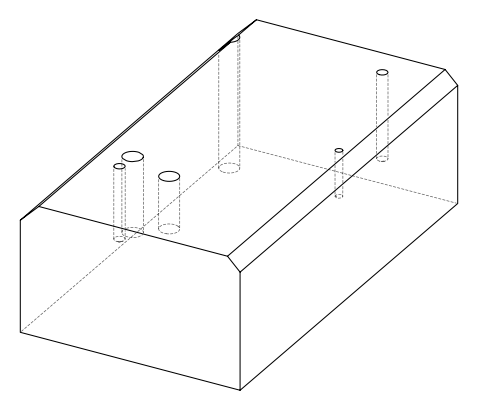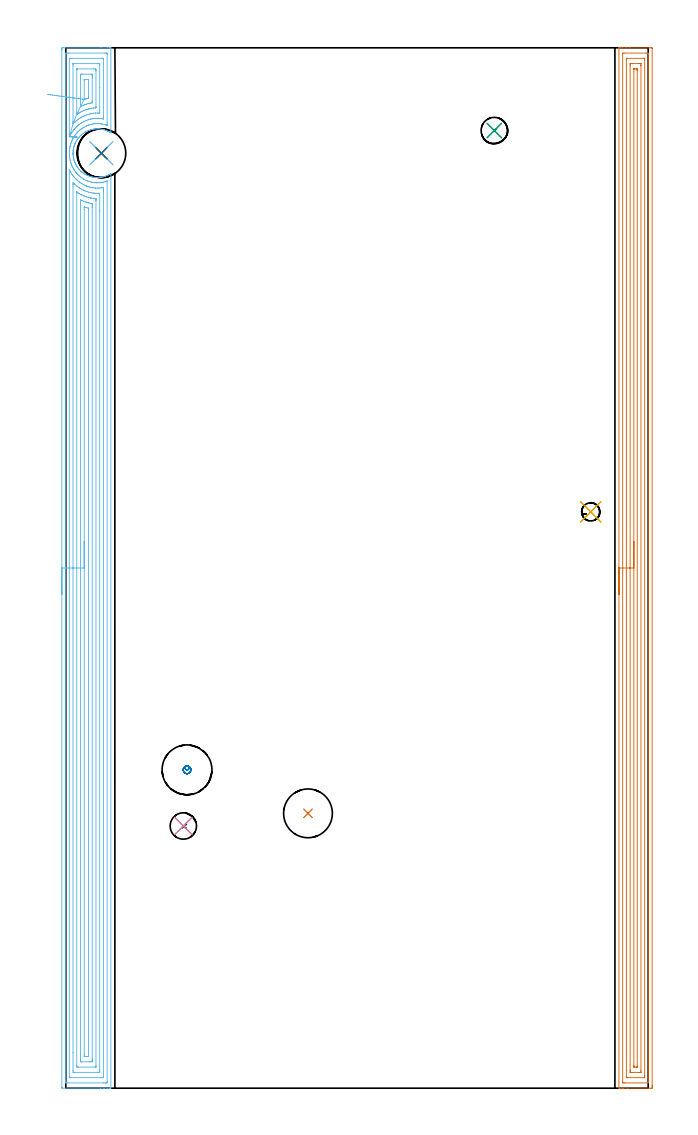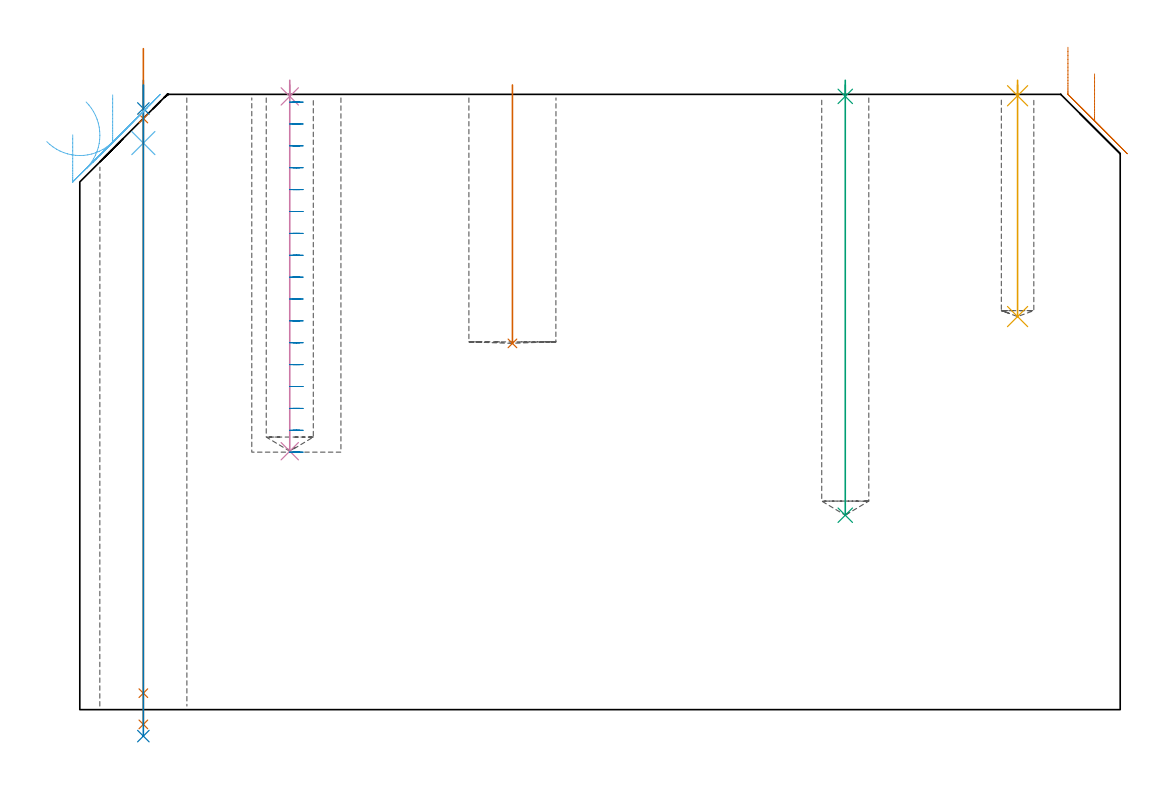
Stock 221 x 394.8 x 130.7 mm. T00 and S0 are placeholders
(PLAN: 14 operations, 8 tool changes, 41.5 min)
(1 INDEXABLE_INSERT_DRILL_BLIND_HOLE_FROM_SOLID | STEP1POCKET | NXT0302_008 | 0.22 min | 14141 mm3)
(2 SPOT_DRILL | STEP1HOLE | NXT0321_9005460120000 | 0.05 min | 182 mm3)
(3 SPOT_DRILL_1 | STEP1POCKET_1 | NXT0321_9005460120000 | 0.03 min | 1 mm3)
(4 SPOT_DRILL_2 | STEP1POCKET_3 | NXT0321_9005460120000 | 0.03 min | 1 mm3)
(5 SPOT_DRILL_3 | STEP1POCKET_4 | NXT0321_9005460120000 | 0.03 min | 0 mm3)
(6 DRILL_BLIND_HOLE_INTO_CENTER | STEP1HOLE | NXT0301_040 | 0.05 min | 272 mm3)
(7 GUN_DRILL_THROUGH_HOLE | STEP1HOLE | UGT0307_003 | 0.66 min | 4629 mm3)
(8 SPADE_DRILL_TO_ENLARGE_THROUGH_HOLE | STEP1HOLE | UGT0306_009 | 0.55 min | 29998 mm3)
(9 DRILL_BLIND_HOLE_INTO_CENTER_1 | STEP1POCKET_1 | UGT0301_495 | 0.37 min | 6829 mm3)
(10 DRILL_BLIND_HOLE_INTO_CENTER_2 | STEP1POCKET_3 | UGT0301_495 | 0.31 min | 5772 mm3)
(11 DRILL_BLIND_HOLE_INTO_CENTER_3 | STEP1POCKET_4 | NXT0301_040 | 0.2 min | 1715 mm3)
(12 AREA_MILL | FG_CHAMFER_SURFACE | UGT0205_001 | 22.08 min | 66848 mm3)
(13 AREA_MILL_1 | FG_CHAMFER_SURFACE_1 | UGT0205_001 | 16.02 min | 31346 mm3)
(14 MILL_BLIND_HOLE_FROM_SOLID_MATERIAL | STEP1POCKET_2 | NXT0201_012 | Spiral | 0.95 min | 21309 mm3)
(TOOL NXT0302_008 | Index. Insert Drill 18.5mm [880-D1850L25-05] | D18.5 PA176 FL93 Z2)
(TOOL NXT0321_9005460120000 | NC Spot Drill, 142deg, 12mm, Carbide, Uncoated | D12 PA142 FL30 Z2)
(TOOL NXT0301_040 | Carbide Drill 6.9mm [860.1-0690-035A1-MM 2214] | D6.9 PA140 FL53 Z2)
(TOOL UGT0307_003 | Gun Drill 7 mm | D7 PA130 FL24 Z1)
(TOOL UGT0306_009 | Spade Drill 18.5mm | D18.5 PA132 FL10 Z2)
(TOOL UGT0301_495 | Carbide Drill 10.0 mm | D10 PA118 FL90.5 Z2)
(TOOL UGT0205_001 | Chamfer Mill 20 x 3 x 45 deg. | D20 FL50 Z2)
(TOOL NXT0201_012 | ENDMILL 16mm [2P460-1600-NA 1630] | D16 FL38 Z6)
(OP 1 INDEXABLE_INSERT_DRILL_BLIND_HOLE_FROM_SOLID)
G17 G21 G94 G90
T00 M6
G54
G17 G0 G90 X91.9 Y104.3 S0 M3
G43 Z140.7 H1
G94 G81 G98 Z77.8 F250. R132.7
G80
M5
M2
(OP 2 SPOT_DRILL)
G17 G21 G94 G90
T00 M6
G54
G17 G0 G90 X13.5 Y354.8 S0 M3
G43 Z140.7 H0
G94 G81 G98 Z127.7 F250. R133.7
G80
M5
M2
(OP 3 SPOT_DRILL_1)
G17 G21 G94 G90
T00 M6
G54
G17 G0 G90 X162.6 Y363.4 S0 M3
G43 Z140.7 H0
G94 G81 G98 Z130.27 F250. R133.7
G80
M5
M2
(OP 4 SPOT_DRILL_2)
G17 G21 G94 G90
T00 M6
G54
G17 G0 G90 X44.6 Y99.5 S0 M3
G43 Z140.7 H0
G94 G81 G98 Z130.265 F250. R133.7
G80
M5
M2
(OP 5 SPOT_DRILL_3)
G17 G21 G94 G90
T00 M6
G54
G17 G0 G90 X199.2 Y218.7 S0 M3
G43 Z140.7 H0
G94 G81 G98 Z130.403 F250. R133.7
G80
M5
M2
(OP 6 DRILL_BLIND_HOLE_INTO_CENTER)
G17 G21 G94 G90
T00 M6
G54
G17 G0 G90 X13.5 Y354.8 S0 M3
G43 Z140.7 H1
G94 G81 G98 Z120.35 F250. R132.7
G80
M5
M2
(OP 7 GUN_DRILL_THROUGH_HOLE)
G17 G21 G94 G90
T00 M6
G54
G17 G0 G90 X13.5 Y354.8 M8
G43 Z140.7 H0
Z140.413
S716 M3
G94 G1 Z125.568 F125. M26
G4 X.084
Z3.5 F250.
G4 X.084
Z-3.132 F125.
G4 X.084
M5
M9
G0 Z140.413
Z140.7
M2
(OP 8 SPADE_DRILL_TO_ENLARGE_THROUGH_HOLE)
G17 G21 G94 G90
T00 M6
G54
G17 G0 G90 X13.5 Y354.8 S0 M3
G43 Z140.7 H0
G94 G73 G98 Z-5.618 F250. Q17.04 R132.7
G80
M5
M2
(OP 9 DRILL_BLIND_HOLE_INTO_CENTER_1)
G17 G21 G94 G90
T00 M6
G54
G17 G0 G90 X162.6 Y363.4 S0 M3
G43 Z140.7 H0
G94 G81 G98 Z41.3 F250. R132.7
G80
M5
M2
(OP 10 DRILL_BLIND_HOLE_INTO_CENTER_2)
G17 G21 G94 G90
T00 M6
G54
G17 G0 G90 X44.6 Y99.5 S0 M3
G43 Z140.7 H0
G94 G81 G98 Z54.9 F250. R132.7
G80
M5
M2
(OP 11 DRILL_BLIND_HOLE_INTO_CENTER_3)
G17 G21 G94 G90
T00 M6
G54
G17 G0 G90 X199.2 Y218.7 S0 M3
G43 Z140.7 H1
G94 G81 G98 Z83.5 F250. R132.7
G80
M5
M2
(OP 12 AREA_MILL)
G17 G21 G94 G90
T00 M6
G54
G17 G0 G90 X-1.5 Y187.4 S1061 M3
G43 Z140.7 H0
Z122.1
G94 G1 Y187.438 Z121.228 F250.
Y187.552 Z120.364
Y187.741 Z119.512
Y188.003 Z118.68
Y188.337 Z117.874
Y188.74 Z117.1
Y189.209 Z116.364
Y189.74 Z115.672
Y190.329 Z115.029
Y190.972 Z114.44
Y191.664 Z113.909
Y192.4 Z113.44
Y193.174 Z113.037
Y193.98 Z112.703
Y194.812 Z112.441
Y195.664 Z112.252
Y196.528 Z112.138
Y197.4 Z112.1
Y393.75
X-1.499 Y394.167 Z112.101
X-1.495 Y394.64 Z112.103
X-1.492 Y394.791 Z112.106
X-1.029 Y394.8 Z112.569
X13.356 Z126.951
X15.746 Z129.341
X16.478 Z130.078
X16.709 Z130.309
X17.088 Y394.793 Z130.679
X17.097 Y394.791 Z130.688
X17.1 Y394.614 Z130.7
Y362.863
X17.094 Y362.53 Z130.692
X17.078 Y362.532 Z130.675
X16.87 Y362.66 Z130.469
X16.769 Y362.722 Z130.369
X16.623 Y362.809 Z130.222
X16.574 Y362.835 Z130.173
X16.33 Y362.967 Z129.93
X15.893 Y363.182 Z129.493
X15.451 Y363.374 Z129.051
X15.023 Y363.535 Z128.623
X14.591 Y363.678 Z128.191
X14.134 Y363.794 Z127.734
X13.694 Y363.888 Z127.294
X13.255 Y363.959 Z126.855
X12.815 Y364.008 Z126.415
X12.376 Y364.036 Z125.976
X11.936 Y364.043 Z125.536
X11.496 Y364.03 Z125.096
X11.057 Y363.995 Z124.657
X10.617 Y363.939 Z124.217
X10.179 Y363.862 Z123.779
X9.793 Y363.777 Z123.393
X9.409 Y363.678 Z123.009
X9.3 Y363.644 Z122.9
X8.859 Y363.492 Z122.459
X8.421 Y363.321 Z122.021
X7.979 Y363.122 Z121.579
X7.8 Y363.031 Z121.399
X7.543 Y362.9 Z121.142
X7.477 Y362.863 Z121.077
X7.401 Y362.821 Z120.999
X7.359 Y362.796 Z120.954
X7.338 Y362.785 Z120.934
X7.178 Y362.68 Z120.776
X6.664 Y362.343 Z120.263
X6.065 Y361.89 Z119.663
X5.786 Y361.646 Z119.384
X5.455 Y361.328 Z119.054
X5.137 Y360.996 Z118.735
X4.987 Y360.825 Z118.587
X4.907 Y360.732 Z118.506
X4.824 Y360.627 Z118.423
X4.662 Y360.422 Z118.26
X4.429 Y360.102 Z118.026
X4.269 Y359.852 Z117.864
X4.029 Y359.482 Z117.626
X3.918 Y359.286 Z117.516
X3.874 Y359.208 Z117.473
X3.652 Y358.764 Z117.252
X3.487 Y358.391 Z117.084
X3.452 Y358.315 Z117.05
X3.409 Y358.203 Z117.008
X3.312 Y357.944 Z116.908
X3.294 Y357.899 Z116.891
X3.19 Y357.6 Z116.79
X3.149 Y357.48 Z116.749
X3.132 Y357.421 Z116.732
X3.017 Y356.975 Z116.615
X2.919 Y356.527 Z116.518
X2.845 Y356.08 Z116.444
X2.813 Y355.805 Z116.413
X2.807 Y355.749 Z116.406
X2.803 Y355.708 Z116.4
X2.795 Y355.646 Z116.394
X2.794 Y355.633 Z116.393
X2.765 Y355.186 Z116.363
X2.761 Y355.017 Z116.355
X2.753 Y354.739 Z116.351
X2.755 Y354.657 Z116.352
Y354.627 Z116.354
X2.76 Y354.515
X2.764 Y354.459 Z116.355
X2.77 Y354.291 Z116.365
X2.806 Y353.845 Z116.406
X2.865 Y353.397 Z116.464
X2.932 Y353.025 Z116.529
X2.945 Y352.951 Z116.543
X3.04 Y352.534 Z116.638
X3.069 Y352.423 Z116.669
X3.149 Y352.12 Z116.749
X3.17 Y352.057 Z116.769
X3.328 Y351.608 Z116.926
X3.383 Y351.464 Z116.983
X3.475 Y351.236 Z117.071
X3.504 Y351.163 Z117.1
X3.663 Y350.815 Z117.263
X3.71 Y350.713 Z117.31
X3.903 Y350.342 Z117.5
X3.94 Y350.269 Z117.537
X4.029 Y350.115 Z117.626
X4.17 Y349.895 Z117.765
X4.266 Y349.741 Z117.863
X4.515 Y349.375 Z118.111
X4.707 Y349.118 Z118.306
X4.756 Y349.057 Z118.355
X4.857 Y348.932 Z118.453
X4.907 Y348.869 Z118.505
X4.923 Y348.851 Z118.521
X5.251 Y348.481 Z118.85
X5.514 Y348.212 Z119.113
X5.701 Y348.035 Z119.3
X5.74 Y347.999 Z119.337
X5.785 Y347.955 Z119.385
X5.963 Y347.803 Z119.562
X6.034 Y347.743 Z119.63
X6.132 Y347.659 Z119.729
X6.216 Y347.587 Z119.813
X6.329 Y347.499 Z119.925
X6.437 Y347.414 Z120.035
X6.665 Y347.25 Z120.263
X7.099 Y346.965 Z120.698
X7.3 Y346.844 Z120.898
X7.361 Y346.807 Z120.958
X7.393 Y346.787 Z120.992
X7.431 Y346.764 Z121.03
X7.549 Y346.693 Z121.148
X7.8 Y346.568 Z121.399
X7.982 Y346.477 Z121.582
X8.271 Y346.347 Z121.871
X8.421 Y346.279 Z122.021
X8.859 Y346.108 Z122.459
X9.3 Y345.962 Z122.9
X9.871 Y345.799 Z123.471
X10.179 Y345.736 Z123.779
X10.617 Y345.661 Z124.217
X11.057 Y345.605 Z124.657
X11.496 Y345.57 Z125.096
X11.936 Y345.557 Z125.536
X12.376 Y345.564 Z125.976
X12.815 Y345.592 Z126.415
X13.255 Y345.641 Z126.855
X13.694 Y345.712 Z127.294
X14.13 Y345.799 Z127.73
X14.572 Y345.922 Z128.172
X15.014 Y346.062 Z128.614
X15.451 Y346.226 Z129.051
X15.893 Y346.418 Z129.493
X16.33 Y346.63 Z129.93
X16.451 Y346.693 Z130.051
X16.573 Y346.764 Z130.173
X16.769 Y346.88 Z130.368
X16.886 Y346.951 Z130.484
X17.07 Y347.064 Z130.667
X17.08 Y347.067 Z130.676
X17.095 Y347.071 Z130.691
X17.1 Y346.764 Z130.7
Y0.185
X17.097 Y0.009 Z130.688
X17.088 Y0.007 Z130.679
X16.709 Y0. Z130.309
X16.478 Z130.078
X15.746 Z129.341
X14.497 Z128.094
X13.097 Z126.693
X-1.288 Y0.001 Z112.31
X-1.492 Y0.01 Z112.106
X-1.499 Y0.215 Z112.099
Y0.242
X-1.5 Y197.4 Z112.1
X-0.086 Z113.514
X-0.085 Y392.317 Z113.515
Y392.379
X-0.079 Y392.785 Z113.521
X0.325 Y392.796 Z113.925
X0.737 Y392.799 Z114.337
X1.204 Y392.8 Z114.804
X14.863 Y392.799 Z128.463
X15.333 Y392.797 Z128.933
X15.573 Y392.79 Z129.173
X15.679 Y392.765 Z129.279
X15.685 Y392.44 Z129.285
Y392.379
X15.686 Y366.502 Z129.286
X15.685 Y365.608 Z129.285
X15.684 Y365.547 Z129.284
X15.679 Y365.377 Z129.279
X15.511 Y365.425 Z129.111
X15.457 Y365.442 Z129.057
X15.15 Y365.547 Z128.75
X14.863 Y365.634 Z128.463
X14.742 Y365.669 Z128.342
X13.98 Y365.839 Z127.58
X13.627 Y365.904 Z127.227
X13.097 Y365.973 Z126.697
X12.638 Y366.012 Z126.238
X12.214 Y366.029 Z125.814
X11.739 Y366.028 Z125.339
X11.332 Y366.01 Z124.932
X10.909 Y365.974 Z124.509
X10.449 Y365.915 Z124.049
X10.139 Y365.861 Z123.739
X9.566 Y365.741 Z123.166
X9.41 Y365.704 Z123.01
X8.852 Y365.547 Z122.452
X8.683 Y365.484 Z122.283
X8.087 Y365.255 Z121.687
X7.8 Y365.13 Z121.4
X7.476 Y364.981 Z121.076
X6.917 Y364.696 Z120.517
X6.834 Y364.652 Z120.434
X6.348 Y364.334 Z119.948
X6.034 Y364.123 Z119.634
X5.824 Y363.971 Z119.424
X5.539 Y363.758 Z119.139
X5.324 Y363.583 Z118.924
X5.151 Y363.432 Z118.751
X4.858 Y363.161 Z118.458
X4.549 Y362.863 Z118.149
X4.411 Y362.719 Z118.011
X4.269 Y362.564 Z117.869
X3.994 Y362.247 Z117.594
X3.771 Y361.969 Z117.371
X3.605 Y361.747 Z117.205
X3.386 Y361.441 Z116.986
X3.24 Y361.222 Z116.84
X3.146 Y361.075 Z116.746
X2.766 Y360.447 Z116.366
X2.628 Y360.18 Z116.228
X2.603 Y360.13 Z116.203
X2.586 Y360.096 Z116.186
X2.503 Y359.922 Z116.103
X2.308 Y359.483 Z115.908
X2.223 Y359.286 Z115.823
X2.055 Y358.846 Z115.655
X1.898 Y358.391 Z115.498
X1.789 Y358.023 Z115.389
X1.659 Y357.537 Z115.259
X1.654 Y357.514 Z115.254
X1.65 Y357.497 Z115.25
X1.62 Y357.356 Z115.22
X1.504 Y356.72 Z115.104
X1.486 Y356.603 Z115.086
X1.402 Y355.929 Z115.002
X1.385 Y355.708 Z114.985
X1.352 Y355.086 Z114.952
X1.346 Y354.814 Z114.946
X1.363 Y354.18 Z114.963
X1.382 Y353.919 Z114.982
X1.46 Y353.187 Z115.06
X1.482 Y353.025 Z115.082
X1.62 Y352.244 Z115.22
X1.653 Y352.097 Z115.253
X1.887 Y351.236 Z115.487
X2.029 Y350.822 Z115.629
X2.214 Y350.342 Z115.814
X2.298 Y350.133 Z115.898
X2.503 Y349.679 Z116.103
X2.616 Y349.447 Z116.216
X2.736 Y349.211 Z116.336
X2.998 Y348.759 Z116.598
X3.127 Y348.553 Z116.727
X3.386 Y348.162 Z116.986
X3.75 Y347.659 Z117.35
X3.981 Y347.37 Z117.581
X4.269 Y347.042 Z117.869
X4.527 Y346.764 Z118.127
X4.841 Y346.454 Z118.441
X5.151 Y346.171 Z118.751
X5.502 Y345.87 Z119.102
X6.034 Y345.47 Z119.634
X6.795 Y344.975 Z120.395
X6.917 Y344.903 Z120.517
X7.084 Y344.806 Z120.684
X7.8 Y344.47 Z121.4
X8.125 Y344.33 Z121.725
X8.636 Y344.129 Z122.236
X8.683 Y344.113 Z122.283
X8.779 Y344.081 Z122.379
X9.566 Y343.856 Z123.166
X9.855 Y343.788 Z123.455
X10.449 Y343.685 Z124.049
X10.898 Y343.626 Z124.498
X11.332 Y343.59 Z124.932
X11.837 Y343.569 Z125.437
X12.214 Y343.571 Z125.814
X12.697 Y343.592 Z126.297
X13.097 Y343.627 Z126.697
X13.496 Y343.677 Z127.096
X13.98 Y343.759 Z127.58
X14.246 Y343.812 Z127.846
X14.863 Y343.97 Z128.463
X14.949 Y343.994 Z128.549
X15.229 Y344.081 Z128.829
X15.416 Y344.147 Z129.016
X15.612 Y344.216 Z129.212
X15.656 Y344.228 Z129.256
X15.663 Z129.263
X15.679 Y344.22 Z129.279
X15.683 Y344.145 Z129.283
X15.685 Y344.081 Z129.285
Y344.016
Y2.483
Y2.421
X15.679 Y2.015 Z129.279
X15.275 Y2.004 Z128.875
X14.863 Y2.001 Z128.463
X14.396 Y2. Z127.996
X0.737 Y2.001 Z114.337
X0.267 Y2.003 Z113.867
X0.027 Y2.01 Z113.627
X-0.079 Y2.035 Z113.521
X-0.085 Y2.36 Z113.515
Y2.421
X-0.086 Y197.4 Z113.514
X1.328 Z114.928
X1.329 Y348.553 Z114.929
X1.62 Y347.995 Z115.22
X1.809 Y347.659 Z115.409
X2.091 Y347.182 Z115.691
X2.372 Y346.764 Z115.972
X2.503 Y346.579 Z116.103
X2.802 Y346.175 Z116.402
X3.045 Y345.87 Z116.645
X3.386 Y345.48 Z116.986
X3.868 Y344.975 Z117.468
X4.269 Y344.596 Z117.869
X4.869 Y344.081 Z118.469
X5.151 Y343.866 Z118.751
X5.33 Y343.735 Z118.93
X5.825 Y343.398 Z119.425
X6.034 Y343.265 Z119.634
X6.16 Y343.187 Z119.76
X6.642 Y342.915 Z120.242
X6.917 Y342.782 Z120.517
X7.665 Y342.429 Z121.265
X7.8 Y342.376 Z121.4
X8.017 Y342.292 Z121.617
X8.683 Y342.075 Z122.283
X8.994 Y341.977 Z122.594
X9.566 Y341.831 Z123.166
X10.128 Y341.723 Z123.728
X10.449 Y341.677 Z124.049
X11.133 Y341.599 Z124.733
X11.332 Y341.589 Z124.932
X12.049 Y341.566 Z125.649
X12.214 Y341.57 Z125.814
X12.895 Y341.603 Z126.495
X13.097 Y341.623 Z126.697
X13.689 Y341.693 Z127.289
X13.98 Y341.735 Z127.58
X14.098 Y341.751 Z127.698
X14.203 Y341.764 Z127.803
X14.265 Y341.767 Z127.865
X14.266 Y341.693 Z127.866
X14.27 Y341.398 Z127.87
X14.271 Y341.103 Z127.871
X14.272 Y340.503 Z127.872
X14.271 Y4.21 Z127.871
X14.27 Y4.063 Z127.87
X14.267 Y4.027 Z127.867
X14.265 Y4.015 Z127.865
X14.255 Y4.01 Z127.855
X14.185 Y4.003 Z127.785
X13.98 Y4.001 Z127.58
X13.305 Y4. Z126.905
X1.827 Z115.427
X1.62 Y4.002 Z115.22
X1.413 Y4.006 Z115.013
X1.354 Y4.01 Z114.954
X1.335 Y4.016 Z114.935
X1.333 Y4.034 Z114.933
X1.33 Y4.112 Z114.93
X1.329 Y4.21 Z114.929
X1.328 Y4.506 Z114.928
Y197.4
X2.743 Z116.343
Y342.292
X2.744 Y342.943 Z116.344
X2.745 Y343.187 Z116.345
X2.75 Y343.606 Z116.35
X3.205 Y343.187 Z116.805
X3.386 Y343.026 Z116.986
X4.225 Y342.292 Z117.825
X4.269 Y342.258 Z117.869
X4.403 Y342.156 Z118.003
X5.151 Y341.646 Z118.751
X5.531 Y341.398 Z119.131
X6.034 Y341.105 Z119.634
X6.615 Y340.809 Z120.215
X6.917 Y340.67 Z120.517
X7.286 Y340.503 Z120.886
X7.8 Y340.316 Z121.4
X8.086 Y340.214 Z121.686
X8.683 Y340.031 Z122.283
X9.319 Y339.859 Z122.919
X9.566 Y339.812 Z123.166
X10.389 Y339.67 Z123.989
X10.449 Y339.662 Z124.049
X10.936 Y339.609 Z124.536
X11.332 Y339.581 Z124.932
X11.361 Y339.579 Z124.961
X12.214 Y339.564 Z125.814
X12.26 Y339.563 Z125.86
X12.648 Y339.573 Z126.248
X12.85 Y339.578 Z126.45
X12.852 Y339.453 Z126.452
X12.856 Y338.959 Z126.456
X12.857 Y332.917 Z126.457
Y6.893
X12.853 Y6.246 Z126.453
X12.85 Y6.028 Z126.45
X12.844 Y6.009 Z126.444
X12.82 Y6.006 Z126.42
X12.766 Y6.003 Z126.366
X12.655 Y6.001 Z126.255
X3.386 Y6. Z116.986
X2.945 Y6.01 Z116.545
X2.75 Y6.027 Z116.35
X2.748 Y6.139 Z116.348
X2.744 Y6.65 Z116.344
X2.743 Y13.478 Z116.343
Y197.4
X4.157 Z117.757
Y339.722
X4.159 Y339.835 Z117.759
X4.164 Y340.06 Z117.764
X4.169 Y340.081 Z117.769
X4.18 Y340.076 Z117.78
X4.212 Y340.057 Z117.812
X4.269 Y340.021 Z117.869
X4.893 Y339.609 Z118.493
X5.151 Y339.453 Z118.751
X5.522 Y339.234 Z119.122
X6.034 Y338.985 Z119.634
X6.597 Y338.715 Z120.197
X6.917 Y338.58 Z120.517
X7.14 Y338.489 Z120.74
X7.8 Y338.262 Z121.4
X8.455 Y338.051 Z122.055
X8.683 Y337.993 Z122.283
X9.389 Y337.82 Z122.989
X9.566 Y337.791 Z123.166
X9.601 Y337.785 Z123.201
X10.449 Y337.664 Z124.049
X10.626 Y337.641 Z124.226
X11.332 Y337.58 Z124.932
X11.422 Y337.57 Z125.022
X11.431 Y337.568 Z125.031
X11.436 Y337.535 Z125.036
X11.44 Y337.416 Z125.04
X11.442 Y337.265 Z125.042
X11.443 Y337.039 Z125.043
Y336.926
X11.442 Y8.456 Z125.042
X11.44 Y8.23 Z125.04
X11.436 Y8.08 Z125.036
X11.43 Y8.009 Z125.03
X11.415 Y8.007 Z125.015
X11.332 Y8.004 Z124.932
X11.122 Y8.001 Z124.722
X4.941 Z118.541
X4.269 Y8.008 Z117.869
X4.179 Y8.01 Z117.779
X4.164 Y8.343 Z117.764
X4.159 Y8.569 Z117.759
X4.157 Y8.682 Z117.757
Y197.4
X5.571 Z119.171
X5.572 Y336.5 Z119.172
X5.575 Y336.926 Z119.175
X5.578 Y337.054 Z119.178
X5.58 Y337.072 Z119.18
X5.621 Y337.057 Z119.221
X5.665 Y337.039 Z119.265
X6.136 Y336.823 Z119.736
X6.635 Y336.617 Z120.235
X6.917 Y336.513 Z120.517
X7.55 Y336.285 Z121.15
X7.8 Y336.208 Z121.4
X8.384 Y336.032 Z121.984
X8.683 Y335.959 Z122.283
X8.776 Y335.937 Z122.376
X9.223 Y335.844 Z122.823
X9.566 Y335.783 Z123.166
X9.862 Y335.731 Z123.462
X10.017 Y335.7 Z123.617
X10.022 Y335.569 Z123.622
X10.026 Y335.137 Z123.626
X10.028 Y334.668 Z123.628
X10.029 Y334.243 Z123.629
Y11.365
X10.028 Y10.897 Z123.628
X10.026 Y10.471 Z123.626
X10.022 Y10.009 Z123.622
X9.566 Y10.004 Z123.166
X9.147 Y10.001 Z122.747
X6.034 Z119.634
X5.612 Y10.004 Z119.212
X5.578 Y10.01 Z119.178
X5.576 Y10.041 Z119.176
X5.573 Y10.471 Z119.173
X5.571 Y10.94 Z119.171
Y11.365
Y197.4
X6.985 Z120.585
Y333.348
X6.987 Y334.172 Z120.587
X6.989 Y334.243 Z120.589
X6.998 Y334.405 Z120.598
X7.169 Y334.354 Z120.769
X7.218 Y334.339 Z120.818
X7.522 Y334.243 Z121.122
X7.8 Y334.161 Z121.4
X7.914 Y334.127 Z121.514
X8.454 Y333.985 Z122.054
X8.576 Y333.951 Z122.176
X8.6 Y333.941 Z122.2
X8.608 Y333.928 Z122.208
X8.611 Y333.885 Z122.211
X8.613 Y333.792 Z122.213
X8.615 Y333.417 Z122.215
X8.614 Y12.26 Z122.214
X8.61 Y12.054 Z122.21
X8.608 Y12.012 Z122.208
X8.484 Y12.006 Z122.084
X8.313 Y12.002 Z121.913
X8.056 Y12. Z121.656
X7.8 Z121.4
X7.173 Z120.773
X7.058 Y12.002 Z120.658
X7.025 Y12.005 Z120.625
X6.995 Y12.009 Z120.595
X6.992 Y12.062 Z120.592
X6.986 Y12.19 Z120.586
Y12.26
X6.985 Y13.085 Z120.585
Y197.4
Y198.272 Z120.623
Y199.137 Z120.737
Y199.988 Z120.926
Y200.82 Z121.188
Y201.626 Z121.522
Y202.4 Z121.925
Y203.136 Z122.394
Y203.828 Z122.925
Y204.471 Z123.514
Y205.06 Z124.157
Y205.592 Z124.85
Y206.06 Z125.585
Y206.463 Z126.359
Y206.797 Z127.165
Y207.059 Z127.997
Y207.248 Z128.849
Y207.362 Z129.714
Y207.4 Z130.585
G0 Z140.7
X1.342 Y361.07
Z129.079
G1 X1.931 Y361.046 Z128.435
X2.461 Y361.025 Z127.743
X2.929 Y361.006 Z127.007
X3.332 Y360.99 Z126.233
X3.665 Y360.977 Z125.427
X3.927 Y360.966 Z124.595
X4.115 Y360.959 Z123.743
X4.228 Y360.954 Z122.878
X4.266 Y360.952 Z122.007
X4.228 Y360.954 Z121.135
X4.114 Y360.959 Z120.27
X3.925 Y360.966 Z119.419
X3.662 Y360.977 Z118.587
X3.328 Y360.99 Z117.781
X2.925 Y361.006 Z117.007
X2.457 Y361.025 Z116.272
X1.926 Y361.046 Z115.58
X1.337 Y361.07 Z114.937
X1.334 Z114.934
X1.331 Y361.075 Z114.931
X1.33 Y361.086 Z114.93
X1.329 Y361.37 Z114.929
X1.328 Y361.969 Z114.928
X1.329 Y390.59 Z114.929
X1.33 Y390.737 Z114.93
X1.333 Y390.773 Z114.933
X1.335 Y390.785 Z114.935
X1.345 Y390.79 Z114.945
X1.415 Y390.797 Z115.015
X1.62 Y390.799 Z115.22
X2.295 Y390.8 Z115.895
X13.773 Z127.373
X13.98 Y390.798 Z127.58
X14.187 Y390.794 Z127.787
X14.246 Y390.79 Z127.846
X14.265 Y390.784 Z127.865
X14.267 Y390.766 Z127.867
X14.27 Y390.688 Z127.87
X14.271 Y390.59 Z127.871
Y390.295
Y368.829
X14.27 Y368.23 Z127.87
X14.268 Y367.938 Z127.868
X14.265 Y367.839 Z127.865
X14.26 Y367.821 Z127.86
X14.235 Y367.823 Z127.835
X14.177 Y367.83 Z127.777
X13.98 Y367.859 Z127.58
X13.375 Y367.949 Z126.975
X13.097 Y367.976 Z126.697
X12.416 Y368.026 Z126.016
X12.214 Y368.029 Z125.814
X11.535 Y368.023 Z125.135
X11.332 Y368.011 Z124.932
X10.717 Y367.958 Z124.317
X10.449 Y367.923 Z124.049
X9.948 Y367.842 Z123.548
X9.566 Y367.763 Z123.166
X9.22 Y367.685 Z122.82
X8.683 Y367.534 Z122.283
X8.532 Y367.488 Z122.132
X8.09 Y367.335 Z121.69
X7.879 Y367.255 Z121.479
X7.8 Y367.222 Z121.4
X7.262 Y366.986 Z120.862
X6.917 Y366.821 Z120.517
X6.668 Y366.693 Z120.268
X6.2 Y366.441 Z119.8
X6.097 Y366.377 Z119.697
X6.034 Y366.336 Z119.634
X5.566 Y366.021 Z119.166
X5.151 Y365.73 Z118.751
X5.046 Y365.654 Z118.646
X4.905 Y365.547 Z118.505
X4.552 Y365.26 Z118.152
X4.269 Y365.008 Z117.869
X4.084 Y364.839 Z117.684
X3.89 Y364.652 Z117.49
X3.639 Y364.395 Z117.239
X3.386 Y364.127 Z116.986
X3.213 Y363.933 Z116.813
X3.064 Y363.758 Z116.664
X2.816 Y363.441 Z116.416
X2.503 Y363.028 Z116.103
X2.434 Y362.933 Z116.034
X2.386 Y362.863 Z115.986
X2.086 Y362.391 Z115.686
X1.825 Y361.969 Z115.425
X1.748 Y361.839 Z115.348
X1.62 Y361.612 Z115.22
X1.437 Y361.26 Z115.037
X1.341 Y361.075 Z114.941
X1.337 Y361.07 Z114.937
X2.751 Y365.975 Z116.351
X2.749 Y366.021 Z116.349
X2.745 Y366.196 Z116.345
X2.743 Y366.441 Z116.343
Y366.608
Y387.907
X2.747 Y388.554 Z116.347
X2.75 Y388.772 Z116.35
X2.756 Y388.791 Z116.356
X2.78 Y388.794 Z116.38
X2.835 Y388.797 Z116.435
X2.945 Y388.799 Z116.545
X12.214 Y388.8 Z125.814
X12.655 Y388.79 Z126.255
X12.85 Y388.773 Z126.45
X12.852 Y388.661 Z126.452
X12.856 Y388.151 Z126.456
X12.857 Y379.653 Z126.457
Y370.913
X12.853 Y370.266 Z126.453
X12.85 Y370.019 Z126.45
X12.752 Y370.018 Z126.352
X12.641 Y370.019 Z126.241
X12.214 Y370.038 Z125.814
X12.195 Z125.795
X11.332 Y370.022 Z124.932
X11.267 Y370.019 Z124.867
X10.519 Y369.948 Z124.119
X10.449 Y369.938 Z124.049
X9.756 Y369.826 Z123.356
X9.566 Y369.788 Z123.166
X9.03 Y369.667 Z122.63
X8.683 Y369.572 Z122.283
X8.339 Y369.472 Z121.939
X7.8 Y369.285 Z121.4
X7.356 Y369.124 Z120.956
X7.048 Y368.992 Z120.648
X6.917 Y368.931 Z120.517
X6.446 Y368.707 Z120.046
X6.034 Y368.489 Z119.634
X5.569 Y368.23 Z119.169
X5.313 Y368.066 Z118.913
X5.151 Y367.958 Z118.751
X4.787 Y367.705 Z118.387
X4.269 Y367.336 Z117.869
X3.78 Y366.936 Z117.38
X3.386 Y366.587 Z116.986
X3.31 Y366.518 Z116.91
X3.229 Y366.441 Z116.829
X2.825 Y366.042 Z116.425
X2.751 Y365.975 Z116.351
X4.165 Y369.516 Z117.765
X4.163 Y369.517 Z117.763
X4.161 Y369.529 Z117.761
X4.159 Y369.679 Z117.759
X4.157 Y369.905 Z117.757
Y370.019
X4.158 Y386.344 Z117.758
X4.161 Y386.57 Z117.761
X4.164 Y386.72 Z117.764
X4.17 Y386.791 Z117.77
X4.185 Y386.793 Z117.785
X4.269 Y386.796 Z117.869
X4.478 Y386.799 Z118.078
X10.659 Z124.259
X11.332 Y386.792 Z124.932
X11.421 Y386.79 Z125.021
X11.436 Y386.456 Z125.036
X11.441 Y386.231 Z125.041
X11.442 Y386.118 Z125.042
Y372.476
X11.439 Y372.25 Z125.039
X11.436 Y372.1 Z125.036
X11.43 Y372.033 Z125.03
X11.414 Y372.03 Z125.014
X11.332 Y372.022 Z124.932
X11.135 Y372.007 Z124.735
X10.449 Y371.943 Z124.049
X10.328 Y371.93 Z123.928
X9.566 Y371.815 Z123.166
X9.559 Y371.814 Z123.159
X9.525 Y371.807 Z123.125
X8.836 Y371.653 Z122.436
X8.683 Y371.612 Z122.283
X8.145 Y371.458 Z121.745
X7.8 Y371.346 Z121.4
X7.482 Y371.235 Z121.082
X6.917 Y371.024 Z120.517
X6.839 Y370.993 Z120.439
X6.651 Y370.913 Z120.251
X6.228 Y370.717 Z119.828
X6.034 Y370.621 Z119.634
X5.641 Y370.417 Z119.241
X5.151 Y370.15 Z118.751
X5.068 Y370.103 Z118.668
X4.929 Y370.019 Z118.529
X4.177 Y369.522 Z117.777
X4.165 Y369.516 Z117.765
X5.576 Y372.537 Z119.176
X5.575 Y372.542 Z119.175
X5.573 Y372.591 Z119.173
X5.572 Y372.702 Z119.172
X5.571 Y383.435 Z119.171
X5.572 Y383.903 Z119.172
X5.574 Y384.329 Z119.174
X5.578 Y384.791 Z119.178
X6.034 Y384.796 Z119.634
X6.453 Y384.799 Z120.053
X9.566 Z123.166
X9.988 Y384.796 Z123.588
X10.022 Y384.79 Z123.622
X10.024 Y384.759 Z123.624
X10.027 Y384.329 Z123.627
X10.029 Y383.86 Z123.629
Y383.435
Y374.491
X10.027 Y374.023 Z123.627
X10.025 Y373.955 Z123.625
X10.022 Y373.92 Z123.622
X10.004 Y373.906 Z123.604
X9.374 Y373.79 Z122.974
X8.683 Y373.648 Z122.283
X8.641 Y373.639 Z122.241
X8.466 Y373.596 Z122.066
X7.947 Y373.447 Z121.547
X7.8 Y373.401 Z121.4
X7.283 Y373.226 Z120.883
X6.917 Y373.092 Z120.517
X6.639 Y372.984 Z120.239
X6.034 Y372.732 Z119.634
X5.963 Y372.702 Z119.563
X5.79 Y372.623 Z119.39
X5.724 Y372.593 Z119.324
X5.641 Y372.558 Z119.241
X5.594 Y372.541 Z119.194
X5.576 Y372.537 Z119.176
X6.997 Y375.203 Z120.597
X6.992 Y375.227 Z120.592
X6.986 Y375.315 Z120.586
X6.985 Y375.385 Z120.585
Y375.451
X6.986 Y382.54 Z120.586
X6.99 Y382.746 Z120.59
X6.992 Y382.788 Z120.592
X7.116 Y382.794 Z120.716
X7.287 Y382.798 Z120.887
X7.544 Y382.8 Z121.144
X8.427 Z122.027
X8.542 Y382.798 Z122.142
X8.575 Y382.796 Z122.175
X8.605 Y382.791 Z122.205
X8.609 Y382.738 Z122.209
X8.614 Y382.61 Z122.214
Y376.279
X8.611 Y375.867 Z122.211
X8.608 Y375.669 Z122.208
X8.448 Y375.623 Z122.048
X7.8 Y375.448 Z121.4
X7.751 Y375.435 Z121.351
X7.578 Y375.385 Z121.178
X7.022 Y375.204 Z120.622
X7.007 Y375.201 Z120.607
X6.997 Y375.203 Z120.597
X6.357 Y375.291 Z120.011
X5.669 Y375.385 Z119.483
X4.938 Y375.486 Z119.018
X4.17 Y375.591 Z118.619
X3.37 Y375.701 Z118.289
X2.544 Y375.814 Z118.03
X1.699 Y375.93 Z117.845
X0.842 Y376.048 Z117.735
X-0.022 Y376.166 Z117.701
X-0.885 Y376.285 Z117.744
X-1.741 Y376.402 Z117.861
X-2.584 Y376.518 Z118.054
X-3.407 Y376.631 Z118.32
X-4.204 Y376.741 Z118.658
X-4.969 Y376.846 Z119.064
X-5.696 Y376.945 Z119.537
X-6.379 Y377.039 Z120.071
X-7.013 Y377.126 Z120.663
G0 Z140.7
M5
M2
(OP 13 AREA_MILL_1)
G17 G21 G94 G90
T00 M6
G54
G17 G0 G90 X209.9 Y187.4 S1061 M3
G43 Z140.7 H0
G94 G1 Y187.438 Z139.828 F250.
Y187.552 Z138.963
Y187.741 Z138.112
Y188.003 Z137.28
Y188.337 Z136.474
Y188.74 Z135.7
Y189.208 Z134.964
Y189.74 Z134.272
Y190.329 Z133.629
Y190.972 Z133.04
Y191.664 Z132.508
Y192.4 Z132.04
Y193.174 Z131.637
Y193.98 Z131.303
Y194.812 Z131.041
Y195.664 Z130.852
Y196.528 Z130.738
Y197.4 Z130.7
Y394.615
X209.903 Y394.79 Z130.688
X209.935 Y394.792 Z130.656
X210.342 Y394.8 Z130.258
X210.584 Z130.016
X211.32 Z129.275
X212.575 Z128.022
X213.982 Z126.614
X221.967 Z118.63
X222.229 Y394.798 Z118.369
X222.492 Y394.79 Z118.106
X222.499 Y394.525 Z118.099
X222.5 Y0.99 Z118.1
X222.499 Y0.633 Z118.101
X222.495 Y0.101 Z118.103
X222.492 Y0.008 Z118.106
X221.967 Y0. Z118.63
X213.095 Z127.5
X211.688 Z128.908
X211.32 Z129.275
X210.584 Z130.016
X210.342 Z130.258
X209.937 Z130.654
X209.903 Y0.009 Z130.688
X209.9 Y0.186 Z130.7
Y197.4
X211.314 Z129.286
Y392.378
X211.32 Y392.79 Z129.28
X211.79 Y392.799 Z128.81
X220.193 Y392.8 Z120.407
X220.663 Y392.799 Z119.937
X221.08 Y392.79 Z119.52
X221.086 Y392.378 Z119.514
Y2.422
X221.08 Y2.01 Z119.52
X220.61 Y2.001 Z119.99
X212.207 Y2. Z128.393
X211.737 Y2.001 Z128.863
X211.32 Y2.01 Z129.28
X211.314 Y2.422 Z129.286
Y2.427
Y197.4
X212.728 Z127.872
X212.729 Y390.064 Z127.871
X212.731 Y390.59 Z127.869
X212.734 Y390.773 Z127.866
X212.735 Y390.788 Z127.865
X212.762 Y390.792 Z127.838
X212.817 Y390.797 Z127.783
X212.886 Y390.799 Z127.714
X219.305 Z121.295
X219.514 Y390.796 Z121.086
X219.652 Y390.79 Z120.948
X219.666 Y390.788 Z120.934
X219.668 Y390.781 Z120.932
X219.67 Y390.757 Z120.93
X219.671 Y390.713 Z120.929
X219.672 Y390.59 Z120.928
X219.671 Y4.736 Z120.929
X219.669 Y4.21 Z120.931
X219.666 Y4.027 Z120.934
X219.665 Y4.012 Z120.935
X219.639 Y4.008 Z120.961
X219.583 Y4.003 Z121.017
X219.514 Y4. Z121.086
X213.095 Y4.001 Z127.505
X212.886 Y4.004 Z127.714
X212.748 Y4.01 Z127.852
X212.734 Y4.012 Z127.866
X212.732 Y4.019 Z127.868
X212.73 Y4.043 Z127.87
X212.729 Y4.087 Z127.871
Y4.21
X212.728 Y197.4 Z127.872
X214.143 Z126.457
Y387.906
X214.147 Y388.635 Z126.453
X214.15 Y388.742 Z126.45
X214.155 Y388.79 Z126.445
X214.205 Y388.792 Z126.395
X214.426 Y388.796 Z126.174
X214.869 Y388.8 Z125.731
X217.531 Z123.069
X217.974 Y388.796 Z122.626
X218.195 Y388.792 Z122.405
X218.245 Y388.79 Z122.355
X218.25 Y388.755 Z122.35
X218.252 Y388.688 Z122.348
X218.257 Y388.069 Z122.343
Y387.906
Y6.893
X218.253 Y6.165 Z122.347
X218.25 Y6.058 Z122.35
X218.245 Y6.01 Z122.355
X218.195 Y6.008 Z122.405
X217.974 Y6.004 Z122.626
X217.531 Y6. Z123.069
X214.869 Z125.731
X214.426 Y6.004 Z126.174
X214.205 Y6.008 Z126.395
X214.155 Y6.01 Z126.445
X214.15 Y6.045 Z126.45
X214.148 Y6.112 Z126.452
X214.143 Y6.731 Z126.457
Y6.893
Y197.4
X215.557 Z125.043
Y386.52
X215.558 Y386.654 Z125.042
X215.561 Y386.761 Z125.039
X215.564 Y386.789 Z125.036
X215.568 Y386.792 Z125.032
X215.587 Y386.795 Z125.013
X215.756 Y386.799 Z124.844
X215.967 Y386.8 Z124.633
X216.644 Y386.799 Z123.956
X216.74 Y386.797 Z123.86
X216.799 Y386.794 Z123.801
X216.827 Y386.791 Z123.773
X216.836 Y386.72 Z123.764
X216.841 Y386.319 Z123.759
X216.842 Y386.118 Z123.758
X216.843 Y8.28 Z123.757
X216.842 Y8.146 Z123.758
X216.839 Y8.039 Z123.761
X216.836 Y8.011 Z123.764
X216.832 Y8.008 Z123.768
X216.813 Y8.005 Z123.787
X216.644 Y8.001 Z123.956
X216.433 Y8. Z124.167
X215.756 Y8.001 Z124.844
X215.66 Y8.003 Z124.94
X215.601 Y8.006 Z124.999
X215.573 Y8.009 Z125.027
X215.564 Y8.08 Z125.036
X215.559 Y8.481 Z125.041
X215.558 Y8.682 Z125.042
X215.557 Y197.4 Z125.043
Y198.272 Z125.081
Y199.136 Z125.195
Y199.988 Z125.384
Y200.82 Z125.646
Y201.626 Z125.98
Y202.4 Z126.383
Y203.136 Z126.852
Y203.828 Z127.383
Y204.471 Z127.972
Y205.06 Z128.615
Y205.592 Z129.307
Y206.06 Z130.043
Y206.463 Z130.817
Y206.797 Z131.623
Y207.059 Z132.455
Y207.248 Z133.307
Y207.362 Z134.172
Y207.4 Z135.043
G0 Z140.7
M5
M2
(OP 14 MILL_BLIND_HOLE_FROM_SOLID_MATERIAL)
G17 G21 G94 G90
T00 M6
G54
G17 G0 G90 X46. Y120.8 S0 M3
G43 Z140.7 H1
Z129.053
G94 G3 X46.725 Y121.525 R0.725 F250.
X46. Y122.25 R0.725
X44.55 Y120.8 R1.45
X46. Y122.25 R-1.45
X45.275 Y121.525 R0.725
X46. Y120.8 R0.725
G0 Z124.406
G3 X46.725 Y121.525 R0.725
X46. Y122.25 R0.725
X44.55 Y120.8 R1.45
X46. Y122.25 R-1.45
X45.275 Y121.525 R0.725
X46. Y120.8 R0.725
G0 Z119.759
G3 X46.725 Y121.525 R0.725
X46. Y122.25 R0.725
X44.55 Y120.8 R1.45
X46. Y122.25 R-1.45
X45.275 Y121.525 R0.725
X46. Y120.8 R0.725
G0 Z115.112
G3 X46.725 Y121.525 R0.725
X46. Y122.25 R0.725
X44.55 Y120.8 R1.45
X46. Y122.25 R-1.45
X45.275 Y121.525 R0.725
X46. Y120.8 R0.725
G0 Z110.465
G3 X46.725 Y121.525 R0.725
X46. Y122.25 R0.725
X44.55 Y120.8 R1.45
X46. Y122.25 R-1.45
X45.275 Y121.525 R0.725
X46. Y120.8 R0.725
G0 Z105.818
G3 X46.725 Y121.525 R0.725
X46. Y122.25 R0.725
X44.55 Y120.8 R1.45
X46. Y122.25 R-1.45
X45.275 Y121.525 R0.725
X46. Y120.8 R0.725
G0 Z101.171
G3 X46.725 Y121.525 R0.725
X46. Y122.25 R0.725
X44.55 Y120.8 R1.45
X46. Y122.25 R-1.45
X45.275 Y121.525 R0.725
X46. Y120.8 R0.725
G0 Z96.524
G3 X46.725 Y121.525 R0.725
X46. Y122.25 R0.725
X44.55 Y120.8 R1.45
X46. Y122.25 R-1.45
X45.275 Y121.525 R0.725
X46. Y120.8 R0.725
G0 Z91.876
G3 X46.725 Y121.525 R0.725
X46. Y122.25 R0.725
X44.55 Y120.8 R1.45
X46. Y122.25 R-1.45
X45.275 Y121.525 R0.725
X46. Y120.8 R0.725
G0 Z87.229
G3 X46.725 Y121.525 R0.725
X46. Y122.25 R0.725
X44.55 Y120.8 R1.45
X46. Y122.25 R-1.45
X45.275 Y121.525 R0.725
X46. Y120.8 R0.725
G0 Z82.582
G3 X46.725 Y121.525 R0.725
X46. Y122.25 R0.725
X44.55 Y120.8 R1.45
X46. Y122.25 R-1.45
X45.275 Y121.525 R0.725
X46. Y120.8 R0.725
G0 Z77.935
G3 X46.725 Y121.525 R0.725
X46. Y122.25 R0.725
X44.55 Y120.8 R1.45
X46. Y122.25 R-1.45
X45.275 Y121.525 R0.725
X46. Y120.8 R0.725
G0 Z73.288
G3 X46.725 Y121.525 R0.725
X46. Y122.25 R0.725
X44.55 Y120.8 R1.45
X46. Y122.25 R-1.45
X45.275 Y121.525 R0.725
X46. Y120.8 R0.725
G0 Z68.641
G3 X46.725 Y121.525 R0.725
X46. Y122.25 R0.725
X44.55 Y120.8 R1.45
X46. Y122.25 R-1.45
X45.275 Y121.525 R0.725
X46. Y120.8 R0.725
G0 Z63.994
G3 X46.725 Y121.525 R0.725
X46. Y122.25 R0.725
X44.55 Y120.8 R1.45
X46. Y122.25 R-1.45
X45.275 Y121.525 R0.725
X46. Y120.8 R0.725
G0 Z59.347
G3 X46.725 Y121.525 R0.725
X46. Y122.25 R0.725
X44.55 Y120.8 R1.45
X46. Y122.25 R-1.45
X45.275 Y121.525 R0.725
X46. Y120.8 R0.725
G0 Z54.7
G3 X46.725 Y121.525 R0.725
X46. Y122.25 R0.725
X44.55 Y120.8 R1.45
X46. Y122.25 R-1.45
X45.275 Y121.525 R0.725
X46. Y120.8 R0.725
G0 Z140.7
M5
M2
